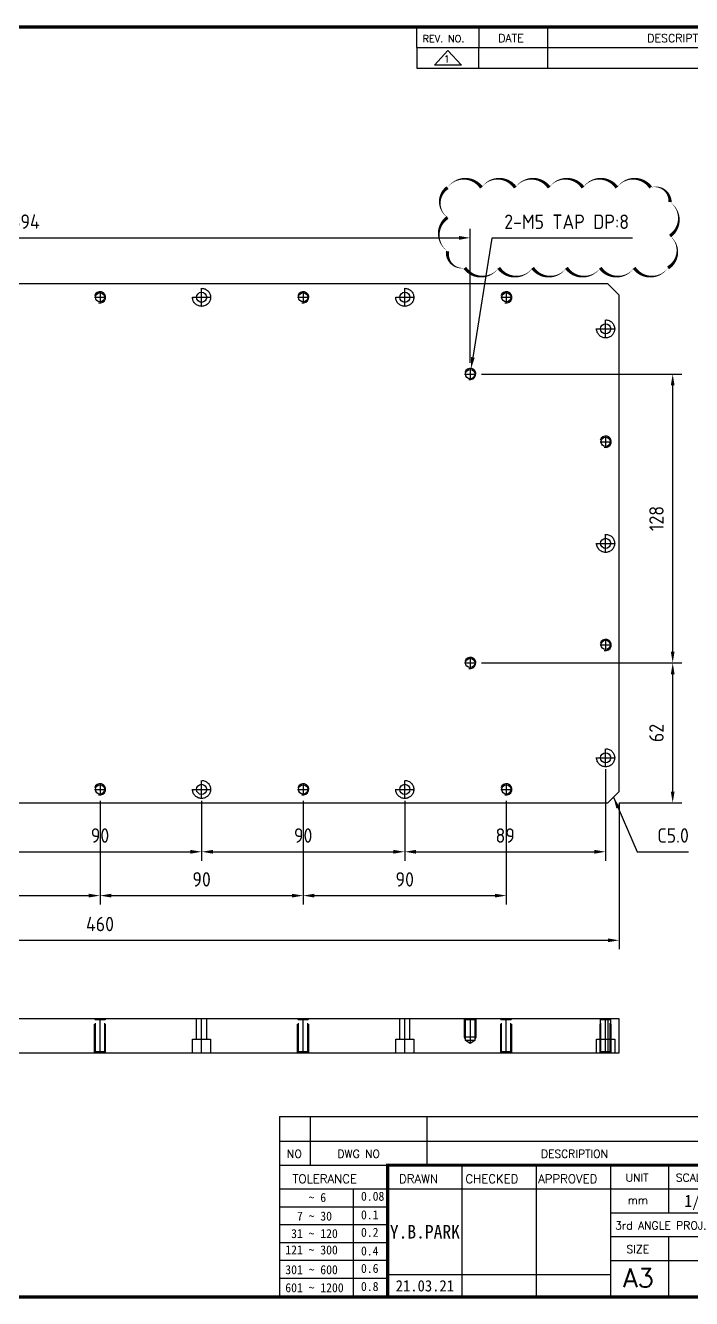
# Model space of a CAD drawing. Header units: millimetres. Extents: x -4251 to 2609, y -1673 to 4048.
# Drawn here: x -2180 to -1885, y -322 to 242 of the extents above; entities that cross this region are included whole.
import ezdxf
from ezdxf.enums import TextEntityAlignment as Align

# ---------------------------------------------------------------- set-up
doc = ezdxf.new("R2010")
doc.units = ezdxf.units.MM
doc.linetypes.add('CENTER', pattern=[50.8, 31.75, -6.35, 6.35, -6.35])
doc.linetypes.add('HIDDENX2', pattern=[19.05, 12.7, -6.35])
for name, color, linetype in [('CENTER', 1, 'CENTER'), ('FORMAT-1', 7, 'Continuous'), ('THIN', 3, 'Continuous')]:
    doc.layers.add(name, color=color, linetype=linetype)
doc.styles.add('HAN', font='')
doc.styles.add('RC', font='simplex.shx')
doc.styles.add('RT', font='simplex.shx', dxfattribs={"oblique": 15})
doc.styles.get("Standard").update_dxf_attribs({"font": 'ISOCP.SHX', "bigfont": 'WHGTXT.SHX'})
doc.styles.get('HAN').set_extended_font_data('GulimChe')
doc.dimstyles.new('PS-2', dxfattribs={"dimscale": 2, "dimtxt": 3.2, "dimasz": 2.5, "dimexe": 2, "dimexo": 2.5, "dimgap": 2, "dimtad": 1, "dimtoh": 1, "dimrnd": 0.05, "dimzin": 12, "dimdsep": 46, "dimtxsty": 'Standard', "dimcen": 0, "dimclrt": 2, "dimazin": 3, "dimtfac": 1, "dimtofl": 0, "dimtmove": 0, "dimatfit": 3, "dimfxl": 0, "dimtolj": 1, "dimtzin": 0, "dimarcsym": 0})

# ---------------------------------------------------------------- blocks, each defined once
blk = doc.blocks.new('re3')
at = {"color": 180}
for p, q in [((0, 0), (0, -4.55)), ((6.87, -0.64), (3.86, -3.91)), ((6.87, -0.64), (9.88, -3.91)), ((13.74, -4.55), (13.74, 0)), ((28.97, -4.55), (28.97, 0)), ((108.25, -4.55), (108.25, 0)), ((123.49, -4.55), (123.49, 0)), ((138.64, -4.55), (138.64, 0)), ((0, -4.55), (155.53, -4.55)), ((9.88, -3.91), (3.86, -3.91))]:
    blk.add_line(p, q, dxfattribs=at)
at = {"color": 2, "style": 'RC', "oblique": 15}
blk.add_attdef('REV.NO', text='', height=1.56, dxfattribs=at).set_placement((6.59, -2.56), align=Align.MIDDLE_CENTER)
blk.add_attdef('-1', text='', height=1.56, dxfattribs=at).set_placement((9.37, -1.66), align=Align.MIDDLE_LEFT)
at = {"color": 2, "style": 'HAN'}
for tag, p in [('REV.-DATE', (21.36, -2.28)), ('DRA.BY', (115.87, -2.28)), ('CH.BY', (131.07, -2.28)), ('APP.BY', (147.09, -2.28))]:
    blk.add_attdef(tag, text='', height=2.5, dxfattribs=at).set_placement(p, align=Align.MIDDLE_CENTER)
blk.add_attdef('DESCRIPTION-OF-REVISION', text='', height=2.5, dxfattribs=at).set_placement((31.61, -2.28), align=Align.MIDDLE_LEFT)
blk = doc.blocks.new('no3')
at = {"color": 180}
for p, q in [((0, 5.5), (0, 0)), ((0, 5.5), (186, 5.5)), ((6.79, 5.5), (6.79, 0)), ((32.74, 0.11), (32.74, 5.5)), ((98.4, 5.5), (98.4, 0)), ((127.61, 5.5), (127.61, 0)), ((134.43, 5.5), (134.43, 0)), ((155.98, 5.5), (155.98, 0))]:
    blk.add_line(p, q, dxfattribs=at)
at = {"color": 2, "style": 'RT', "oblique": 15}
blk.add_attdef('NO', text='', height=1.74, dxfattribs=at).set_placement((3.38, 2.51), align=Align.MIDDLE_CENTER)
at = {"color": 2, "style": 'HAN'}
for tag, p in [('PART-NO', (19.76, 2.75)), ('MATERIAL', (111.38, 2.75)), ("Q'TY", (131.02, 2.75)), ('COLOR/FINISH', (145.2, 2.75)), ('REMARK', (170.76, 2.75))]:
    blk.add_attdef(tag, text='', height=2.9, dxfattribs=at).set_placement(p, align=Align.MIDDLE_CENTER)
blk.add_attdef('DESCRIPTION', text='', height=2.9, dxfattribs=at).set_placement((34.51, 2.75), align=Align.MIDDLE_LEFT)
blk = doc.blocks.new('format-3')
at = {"color": 180}
for p, q in [((258.97, 281.75), (258.97, 286.3)), ((272.71, 281.75), (272.71, 286.3)), ((287.94, 281.75), (287.94, 286.3)), ((258.97, 281.75), (414.5, 281.75)), ((228.5, 39.49), (228.5, 5)), ((228.5, 39.49), (414.5, 39.49)), ((235.29, 39.49), (235.29, 34.21)), ((261.24, 34.21), (261.24, 39.49)), ((228.5, 34.21), (252.48, 34.21)), ((268.96, 5), (268.96, 34.21)), ((285.45, 5), (285.45, 34.21)), ((301.94, 5), (301.94, 34.21)), ((314.72, 34.21), (314.72, 23.65)), ((228.5, 28.93), (252.48, 28.93)), ((244.89, 5.23), (244.89, 28.93)), ((252.48, 28.93), (414.5, 28.93)), ((228.5, 24.98), (252.48, 24.98)), ((301.94, 23.65), (414.5, 23.65)), ((228.5, 21.03), (252.48, 21.03)), ((228.5, 17.08), (252.48, 17.08)), ((301.94, 18.37), (414.5, 18.37)), ((314.72, 18.37), (314.72, 5)), ((228.5, 13.13), (252.48, 13.13)), ((301.94, 13.09), (356.11, 13.09)), ((228.5, 9.18), (252.48, 9.18)), ((252.48, 9.95), (301.94, 9.95))]:
    blk.add_line(p, q, dxfattribs=at)
at = {"const_width": 0.7}
blk.add_lwpolyline([(252.48, 5), (252.48, 34.21), (414.5, 34.21)], dxfattribs=at)
at = {"layer": 'FORMAT-1', "const_width": 0.7}
blk.add_lwpolyline([(13, 5), (13, 286.3), (414.5, 286.3), (414.5, 5)], close=True, dxfattribs=at)
at = {"color": 2}
for s, height, style, p in [('REV. NO.', 1.56, 'RC', (260.23, 282.95)), ('DATE', 1.788, 'RC', (276.95, 282.94)), ('DESCRIPTION OF REVISION', 1.7875, 'RC', (309.98, 282.94)), ('NO', 1.742, 'RC', (230.16, 35.83)), ('DWG NO', 1.742, 'RC', (241.36, 35.83)), ('DESCRIPTION', 1.7424, 'RC', (286.43, 35.83)), (' TOLERANCE', 1.9, 'RC', (230.11, 30.22)), ('DRAWN', 1.9, 'RC', (255, 30.22)), ('CHECKED', 1.9, 'RC', (269.71, 30.22)), ('APPROVED', 1.9, 'RC', (285.8, 30.22)), ('UNIT', 1.742, 'RC', (305.19, 30.55)), ('SCALE', 1.742, 'RC', (316.32, 30.55)), ('0.08', 2, 'HAN', (246.57, 26.31)), ('    ~ 6', 2, 'HAN', (229.8, 26.03)), ('mm', 1.742, 'RC', (305.67, 25.56)), ('  7 ~ 30', 2, 'HAN', (229.8, 21.91)), ('0.1', 2, 'HAN', (246.57, 22.2)), (' 31 ~ 120', 2, 'HAN', (229.8, 18.04)), ('0.2', 2, 'HAN', (246.57, 18.32)), ('3rd ANGLE PROJ.', 1.7424, 'RC', (302.87, 19.97)), ('121 ~ 300', 2, 'HAN', (229.8, 14.42)), ('0.4', 2, 'HAN', (246.57, 14.2)), ('SIZE', 1.742, 'RC', (305.39, 14.71)), ('301 ~ 600', 2, 'HAN', (229.8, 10.04)), ('0.6', 2, 'HAN', (246.57, 10.32)), ('601 ~ 1200', 2, 'HAN', (229.8, 6.05)), ('0.8', 2, 'HAN', (246.57, 6.33))]:
    blk.add_text(s, height=height, dxfattribs=dict(at, style=style)).set_placement(p)
at = {"color": 2, "lineweight": 25, "style": 'RC'}
blk.add_text('A3', height=4.182, dxfattribs=at).set_placement((304.61, 7.14))
at = {"style": 'HAN'}
for tag, height, p in [('MODEL-NAME', 3, (386.1, 31.53)), ('SCALE', 2.7, (320.81, 26.29)), ('PART-NAME', 3, (386.1, 26.29)), ('DWG-NO', 3, (386.1, 21.01)), ('DRA-BY', 3, (260.72, 19.44)), ('CH-BY', 3, (277.21, 19.44)), ('APP-BY', 3, (293.7, 19.44)), ('DRA-DATE', 2.5, (260.72, 7.47)), ('CH-DATE', 2.5, (277.21, 7.47)), ('APP-DATE', 2.5, (293.7, 7.47)), ('관련업체', 3, (333.52, 9.26))]:
    blk.add_attdef(tag, text='', height=height, dxfattribs=at).set_placement(p, align=Align.MIDDLE_CENTER)
blk = doc.blocks.new('*D1210')
at = {"color": 0, "lineweight": -2}
for p, q in [((-2192.25, -101.4), (-2192.25, -128.04)), ((-2102.25, -101.4), (-2102.25, -128.04)), ((-2187.25, -124.04), (-2107.25, -124.04))]:
    blk.add_line(p, q, dxfattribs=at)
at = {"color": 0}
for points in [[(-2187.25, -123.21), (-2187.25, -124.87), (-2192.25, -124.04)], [(-2107.25, -123.21), (-2107.25, -124.87), (-2102.25, -124.04)]]:
    blk.add_solid(points, dxfattribs=at)
at = {"layer": 'DEFPOINTS', "color": 0}
for p in [(-2192.25, -96.4), (-2102.25, -96.4), (-2102.25, -124.04)]:
    blk.add_point(p, dxfattribs=at)
at = {"color": 2, "insert": (-2147.25, -116.84), "char_height": 6.4, "attachment_point": 5}
blk.add_mtext('\\A1;90', dxfattribs=at)
blk = doc.blocks.new('*D1211')
at = {"color": 0, "lineweight": -2}
for p, q in [((-2102.25, -101.4), (-2102.25, -128.04)), ((-2012.25, -101.4), (-2012.25, -128.04)), ((-2097.25, -124.04), (-2017.25, -124.04))]:
    blk.add_line(p, q, dxfattribs=at)
at = {"color": 0}
for points in [[(-2097.25, -123.21), (-2097.25, -124.87), (-2102.25, -124.04)], [(-2017.25, -123.21), (-2017.25, -124.87), (-2012.25, -124.04)]]:
    blk.add_solid(points, dxfattribs=at)
at = {"layer": 'DEFPOINTS', "color": 0}
for p in [(-2102.25, -96.4), (-2012.25, -96.4), (-2012.25, -124.04)]:
    blk.add_point(p, dxfattribs=at)
at = {"color": 2, "insert": (-2057.25, -116.84), "char_height": 6.4, "attachment_point": 5}
blk.add_mtext('\\A1;90', dxfattribs=at)
blk = doc.blocks.new('*D1212')
at = {"color": 0, "lineweight": -2}
for p, q in [((-1923.25, -87.4), (-1923.25, -128.04)), ((-2012.25, -101.4), (-2012.25, -128.04)), ((-2007.25, -124.04), (-1928.25, -124.04))]:
    blk.add_line(p, q, dxfattribs=at)
at = {"color": 0}
for points in [[(-2007.25, -123.21), (-2007.25, -124.87), (-2012.25, -124.04)], [(-1928.25, -123.21), (-1928.25, -124.87), (-1923.25, -124.04)]]:
    blk.add_solid(points, dxfattribs=at)
at = {"layer": 'DEFPOINTS', "color": 0}
for p in [(-1923.25, -82.4), (-2012.25, -96.4), (-1923.25, -124.04)]:
    blk.add_point(p, dxfattribs=at)
at = {"color": 2, "insert": (-1967.75, -116.84), "char_height": 6.4, "attachment_point": 5}
blk.add_mtext('\\A1;89', dxfattribs=at)
blk = doc.blocks.new('*D1215')
at = {"color": 0, "lineweight": -2}
for p, q in [((-2237.25, -101.4), (-2237.25, -147.47)), ((-2147.25, -101.4), (-2147.25, -147.47)), ((-2232.25, -143.47), (-2152.25, -143.47))]:
    blk.add_line(p, q, dxfattribs=at)
at = {"color": 0}
for points in [[(-2232.25, -142.64), (-2232.25, -144.3), (-2237.25, -143.47)], [(-2152.25, -142.64), (-2152.25, -144.3), (-2147.25, -143.47)]]:
    blk.add_solid(points, dxfattribs=at)
at = {"layer": 'DEFPOINTS', "color": 0}
for p in [(-2237.25, -96.4), (-2147.25, -96.4), (-2147.25, -143.47)]:
    blk.add_point(p, dxfattribs=at)
at = {"color": 2, "insert": (-2192.25, -136.27), "char_height": 6.4, "attachment_point": 5}
blk.add_mtext('\\A1;90', dxfattribs=at)
blk = doc.blocks.new('*D1216')
at = {"color": 0, "lineweight": -2}
for p, q in [((-2147.25, -101.4), (-2147.25, -147.47)), ((-2057.25, -101.4), (-2057.25, -147.47)), ((-2142.25, -143.47), (-2062.25, -143.47))]:
    blk.add_line(p, q, dxfattribs=at)
at = {"color": 0}
for points in [[(-2142.25, -142.64), (-2142.25, -144.3), (-2147.25, -143.47)], [(-2062.25, -142.64), (-2062.25, -144.3), (-2057.25, -143.47)]]:
    blk.add_solid(points, dxfattribs=at)
at = {"layer": 'DEFPOINTS', "color": 0}
for p in [(-2147.25, -96.4), (-2057.25, -96.4), (-2057.25, -143.47)]:
    blk.add_point(p, dxfattribs=at)
at = {"color": 2, "insert": (-2102.25, -136.27), "char_height": 6.4, "attachment_point": 5}
blk.add_mtext('\\A1;90', dxfattribs=at)
blk = doc.blocks.new('*D1217')
at = {"color": 0, "lineweight": -2}
for p, q in [((-2057.25, -101.4), (-2057.25, -147.47)), ((-1967.25, -101.4), (-1967.25, -147.47)), ((-2052.25, -143.47), (-1972.25, -143.47))]:
    blk.add_line(p, q, dxfattribs=at)
at = {"color": 0}
for points in [[(-2052.25, -142.64), (-2052.25, -144.3), (-2057.25, -143.47)], [(-1972.25, -142.64), (-1972.25, -144.3), (-1967.25, -143.47)]]:
    blk.add_solid(points, dxfattribs=at)
at = {"layer": 'DEFPOINTS', "color": 0}
for p in [(-2057.25, -96.4), (-1967.25, -96.4), (-1967.25, -143.47)]:
    blk.add_point(p, dxfattribs=at)
at = {"color": 2, "insert": (-2012.25, -136.27), "char_height": 6.4, "attachment_point": 5}
blk.add_mtext('\\A1;90', dxfattribs=at)
blk = doc.blocks.new('*D1218')
at = {"color": 0, "lineweight": -2}
for p, q in [((-2377.25, -102.4), (-2377.25, -167.26)), ((-1917.25, -102.4), (-1917.25, -167.26)), ((-2372.25, -163.26), (-1922.25, -163.26))]:
    blk.add_line(p, q, dxfattribs=at)
at = {"color": 0}
for points in [[(-2372.25, -162.43), (-2372.25, -164.1), (-2377.25, -163.26)], [(-1922.25, -162.43), (-1922.25, -164.1), (-1917.25, -163.26)]]:
    blk.add_solid(points, dxfattribs=at)
at = {"layer": 'DEFPOINTS', "color": 0}
for p in [(-2377.25, -97.4), (-1917.25, -97.4), (-1917.25, -163.26)]:
    blk.add_point(p, dxfattribs=at)
at = {"color": 2, "insert": (-2147.25, -156.06), "char_height": 6.4, "attachment_point": 5}
blk.add_mtext('\\A1;460', dxfattribs=at)
blk = doc.blocks.new('*D1229')
at = {"color": 0, "lineweight": -2}
for p, q in [((-2377.25, 127.6), (-2377.25, 151.93)), ((-2372.25, 147.93), (-1988.25, 147.93)), ((-1983.25, 92.6), (-1983.25, 151.93))]:
    blk.add_line(p, q, dxfattribs=at)
at = {"color": 0}
for points in [[(-2372.25, 148.76), (-2372.25, 147.09), (-2377.25, 147.93)], [(-1988.25, 148.76), (-1988.25, 147.09), (-1983.25, 147.93)]]:
    blk.add_solid(points, dxfattribs=at)
at = {"layer": 'DEFPOINTS', "color": 0}
for p in [(-1983.25, 147.93), (-2377.25, 122.6), (-1983.25, 87.6, 0)]:
    blk.add_point(p, dxfattribs=at)
at = {"color": 2, "insert": (-2180.25, 155.13), "char_height": 6.4, "attachment_point": 5}
blk.add_mtext('\\A1;394', dxfattribs=at)
blk = doc.blocks.new('*D1230')
at = {"color": 0, "lineweight": -2}
for p, q in [((-1978.25, -40.4), (-1889.54, -40.4)), ((-1893.54, -97.4), (-1893.54, -45.4)), ((-1917.25, -102.4), (-1889.54, -102.4))]:
    blk.add_line(p, q, dxfattribs=at)
at = {"color": 0}
for points in [[(-1894.37, -45.4), (-1892.71, -45.4), (-1893.54, -40.4)], [(-1894.37, -97.4), (-1892.71, -97.4), (-1893.54, -102.4)]]:
    blk.add_solid(points, dxfattribs=at)
at = {"layer": 'DEFPOINTS', "color": 0}
for p in [(-1983.25, -40.4, 0), (-1893.54, -40.4), (-1922.25, -102.4)]:
    blk.add_point(p, dxfattribs=at)
at = {"color": 2, "insert": (-1900.74, -71.4), "char_height": 6.4, "attachment_point": 5, "rotation": 90}
blk.add_mtext('\\A1;62', dxfattribs=at)
blk = doc.blocks.new('*D1231')
at = {"color": 0, "lineweight": -2}
for p, q in [((-1978.25, 87.6), (-1889.54, 87.6)), ((-1893.54, -35.4), (-1893.54, 82.6)), ((-1978.25, -40.4), (-1889.54, -40.4))]:
    blk.add_line(p, q, dxfattribs=at)
at = {"color": 0}
for points in [[(-1894.37, 82.6), (-1892.71, 82.6), (-1893.54, 87.6)], [(-1894.37, -35.4), (-1892.71, -35.4), (-1893.54, -40.4)]]:
    blk.add_solid(points, dxfattribs=at)
at = {"layer": 'DEFPOINTS', "color": 0}
for p in [(-1983.25, 87.6, 0), (-1893.54, 87.6), (-1983.25, -40.4, 0)]:
    blk.add_point(p, dxfattribs=at)
at = {"color": 2, "insert": (-1900.74, 23.6), "char_height": 6.4, "attachment_point": 5, "rotation": 90}
blk.add_mtext('\\A1;128', dxfattribs=at)
blk = doc.blocks.new('*D1235')
at = {"color": 0, "lineweight": -2}
for p, q in [((-1973.7, 147.82), (-1982.07, 95)), ((-1911.35, 147.82), (-1973.7, 147.82))]:
    blk.add_line(p, q, dxfattribs=at)
at = {"color": 0}
blk.add_solid([(-1982.89, 95.13), (-1981.25, 94.87), (-1982.85, 90.06)], dxfattribs=at)
at = {"layer": 'DEFPOINTS', "color": 0}
for p in [(-1983.64, 85.13, 0), (-1982.85, 90.06, 0)]:
    blk.add_point(p, dxfattribs=at)
at = {"color": 2, "insert": (-1940.52, 155.06), "char_height": 6.4, "attachment_point": 5}
blk.add_mtext('\\A1;2-M5 TAP DP:8', dxfattribs=at)

msp = doc.modelspace()

# ---------------------------------------------------------------- linework, layer by layer
at = {"color": 2, "linetype": 'HIDDENX2'}
for p, q in [((-2149.7456, -213.1148, 0), (-2149.7456, -198.1148, 0)), ((-2149.3126, -212.6818, 0), (-2149.3126, -198.5479, 0)), ((-2145.1786, -212.6818, 0), (-2145.1786, -198.5479, 0)), ((-2144.7456, -213.1148, 0), (-2144.7456, -198.1148, 0)), ((-2104.4956, -207.1148, 0), (-2104.4956, -198.1148, 0)), ((-2099.9956, -207.1148, 0), (-2099.9956, -198.1148, 0)), ((-2059.7456, -213.1148, 0), (-2059.7456, -198.1148, 0)), ((-2059.3126, -212.6818, 0), (-2059.3126, -198.5479, 0)), ((-2055.1786, -212.6818, 0), (-2055.1786, -198.5479, 0)), ((-2054.7456, -213.1148, 0), (-2054.7456, -198.1148, 0)), ((-2014.4956, -207.1148, 0), (-2014.4956, -198.1148, 0)), ((-2009.9956, -207.1148, 0), (-2009.9956, -198.1148, 0)), ((-1969.7456, -213.1148, 0), (-1969.7456, -198.1148, 0)), ((-1969.3126, -212.6818, 0), (-1969.3126, -198.5479, 0)), ((-1965.1786, -212.6818, 0), (-1965.1786, -198.5479, 0)), ((-1964.7456, -213.1148, 0), (-1964.7456, -198.1148, 0)), ((-1925.4956, -207.1148, 0), (-1925.4956, -198.1148, 0)), ((-1920.9956, -207.1148, 0), (-1920.9956, -198.1148, 0)), ((-1980.7456, -206.1148, 0), (-1985.7456, -206.1148, 0)), ((-1981.1786, -207.7148, 0), (-1985.3126, -207.7148, 0))]:
    msp.add_line(p, q, dxfattribs=at)
at = {"color": 250, "linetype": 'HIDDENX2'}
for p, q in [((-1925.7456, -213.1148, 0), (-1925.7456, -198.1148, 0)), ((-1925.3126, -212.6818, 0), (-1925.3126, -198.5479, 0)), ((-1921.1786, -212.6818, 0), (-1921.1786, -198.5479, 0)), ((-1920.7456, -213.1148, 0), (-1920.7456, -198.1148, 0))]:
    msp.add_line(p, q, dxfattribs=at)
at = {"color": 4}
msp.add_line((-1922.2456, -198.1148, 0), (-1922.2456, -213.1148, 0), dxfattribs=at)
at = {"color": 6, "elevation": 0}
msp.add_lwpolyline([(-1993.2718, 170.2173, 0, 1.5, -0.52056705), (-1978.2718, 170.2173, 0, 1.5, -0.52056705), (-1963.2718, 170.2173, 0, 1.5, -0.52056705), (-1948.2718, 170.2173, 0, 1.5, -0.52056705), (-1933.2718, 170.2173, 0, 1.5, -0.52056705), (-1918.2718, 170.2173, 0, 1.5, -0.52056705), (-1903.2718, 170.2173, 0, 1.5, -0.52056705), (-1894.7241, 163.765, 0, 1.5, -0.52056705), (-1894.7241, 148.765, 0, 1.5, -0.52056705), (-1895.6147, 134.6556, 0, 1.5, -0.52056705), (-1910.6147, 134.6556, 0, 1.5, -0.52056705), (-1925.6147, 134.6556, 0, 1.5, -0.52056705), (-1940.6147, 134.6556, 0, 1.5, -0.52056705), (-1955.6147, 134.6556, 0, 1.5, -0.52056705), (-1970.6147, 134.6556, 0, 1.5, -0.52056705), (-1985.6147, 134.6556, 0, 1.5, -0.52056705), (-1993.2718, 141.9985, 0, 1.5, -0.52056705), (-1993.2718, 156.9985, 0, 1.5, -0.52056705)], format="xyseb", close=True, dxfattribs=at)
at = {"color": 4, "elevation": 0}
for points in [[(-1922.2456, 127.5958), (-2372.2456, 127.5958), (-2377.2456, 122.5958), (-2377.2456, -97.4042), (-2372.2456, -102.4042), (-1922.2456, -102.4042), (-1917.2456, -97.4042), (-1917.2456, 122.5958)], [(-2377.2456, -213.1148), (-1917.2456, -213.1148), (-1917.2456, -198.1148), (-2377.2456, -198.1148)]]:
    msp.add_lwpolyline(points, close=True, dxfattribs=at)
at = {"color": 2, "linetype": 'HIDDENX2', "elevation": 0}
for points in [[(-2144.7456, -198.1148), (-2145.1786, -198.5479), (-2149.3126, -198.5479), (-2149.7456, -198.1148)], [(-2054.7456, -198.1148), (-2055.1786, -198.5479), (-2059.3126, -198.5479), (-2059.7456, -198.1148)], [(-1985.3126, -206.8648), (-1985.7456, -206.1148), (-1985.7456, -198.1148)], [(-1980.7456, -198.1148), (-1981.1786, -198.5479), (-1985.3126, -198.5479), (-1985.7456, -198.1148)], [(-1981.1786, -198.5479), (-1981.1786, -207.7148), (-1983.2456, -208.9082), (-1985.3126, -207.7148), (-1985.3126, -198.5479)], [(-1980.7456, -198.1148), (-1980.7456, -206.1148), (-1981.1786, -206.8648)], [(-1964.7456, -198.1148), (-1965.1786, -198.5479), (-1969.3126, -198.5479), (-1969.7456, -198.1148)], [(-2106.2456, -213.1148), (-2106.2456, -207.1148), (-2098.2456, -207.1148), (-2098.2456, -213.1148)], [(-2016.2456, -213.1148), (-2016.2456, -207.1148), (-2008.2456, -207.1148), (-2008.2456, -213.1148)], [(-1927.2456, -213.1148), (-1927.2456, -207.1148), (-1919.2456, -207.1148), (-1919.2456, -213.1148)], [(-2144.7456, -213.1148), (-2145.1786, -212.6818), (-2149.3126, -212.6818), (-2149.7456, -213.1148)], [(-2054.7456, -213.1148), (-2055.1786, -212.6818), (-2059.3126, -212.6818), (-2059.7456, -213.1148)], [(-1964.7456, -213.1148), (-1965.1786, -212.6818), (-1969.3126, -212.6818), (-1969.7456, -213.1148)]]:
    msp.add_lwpolyline(points, dxfattribs=at)
at = {"color": 250, "linetype": 'HIDDENX2', "elevation": 0}
for points in [[(-1920.7456, -198.1148), (-1921.1786, -198.5479), (-1925.3126, -198.5479), (-1925.7456, -198.1148)], [(-1920.7456, -213.1148), (-1921.1786, -212.6818), (-1925.3126, -212.6818), (-1925.7456, -213.1148)]]:
    msp.add_lwpolyline(points, dxfattribs=at)
at = {"color": 2, "linetype": 'HIDDENX2'}
for centre in [(-2102.2456, 121.5958, 0), (-2012.2456, 121.5958, 0), (-1923.2456, 107.5958, 0), (-1923.2456, 12.5958, 0), (-1923.2456, -82.4042, 0), (-2102.2456, -96.4042, 0), (-2012.2456, -96.4042, 0)]:
    msp.add_circle(centre, 4, dxfattribs=at)
for centre in [(-2147.2456, 121.5958, 0), (-2057.2456, 121.5958, 0), (-1967.2456, 121.5958, 0), (-1983.2456, 87.5958, 0), (-1923.2456, 57.5958, 0), (-1923.2456, -32.4042, 0), (-1983.2456, -40.4042, 0), (-2147.2456, -96.4042, 0), (-2057.2456, -96.4042, 0), (-1967.2456, -96.4042, 0)]:
    msp.add_circle(centre, 2.067)
at = {"color": 4}
for centre in [(-2102.2456, 121.5958, 0), (-2012.2456, 121.5958, 0), (-1923.2456, 107.5958, 0), (-1923.2456, 12.5958, 0), (-1923.2456, -82.4042, 0), (-2102.2456, -96.4042, 0), (-2012.2456, -96.4042, 0)]:
    msp.add_circle(centre, 2.25, dxfattribs=at)
at = {"layer": 'CENTER'}
for p, q in [((-2147.2456, 124.0958, 0), (-2147.2456, 119.0958, 0)), ((-2102.2456, 117.5958, 0), (-2102.2456, 125.5958, 0)), ((-2057.2456, 124.0958, 0), (-2057.2456, 119.0958, 0)), ((-2012.2456, 117.5958, 0), (-2012.2456, 125.5958, 0)), ((-1967.2456, 124.0958, 0), (-1967.2456, 119.0958, 0)), ((-2149.7456, 121.5958, 0), (-2144.7456, 121.5958, 0)), ((-2106.2456, 121.5958, 0), (-2098.2456, 121.5958, 0)), ((-2059.7456, 121.5958, 0), (-2054.7456, 121.5958, 0)), ((-2016.2456, 121.5958, 0), (-2008.2456, 121.5958, 0)), ((-1969.7456, 121.5958, 0), (-1964.7456, 121.5958, 0)), ((-1927.2456, 107.5958, 0), (-1919.2456, 107.5958, 0)), ((-1923.2456, 103.5958, 0), (-1923.2456, 111.5958, 0)), ((-1985.7456, 87.5958, 0), (-1980.7456, 87.5958, 0)), ((-1983.2456, 90.0958, 0), (-1983.2456, 85.0958, 0)), ((-1925.7456, 57.5958, 0), (-1920.7456, 57.5958, 0)), ((-1923.2456, 60.0958, 0), (-1923.2456, 55.0958, 0)), ((-1927.2456, 12.5958, 0), (-1919.2456, 12.5958, 0)), ((-1923.2456, 8.5958, 0), (-1923.2456, 16.5958, 0)), ((-1925.7456, -32.4042, 0), (-1920.7456, -32.4042, 0)), ((-1923.2456, -29.9042, 0), (-1923.2456, -34.9042, 0)), ((-1983.2456, -37.9042, 0), (-1983.2456, -42.9042, 0)), ((-1985.7456, -40.4042, 0), (-1980.7456, -40.4042, 0)), ((-1923.2456, -86.4042, 0), (-1923.2456, -78.4042, 0)), ((-1927.2456, -82.4042, 0), (-1919.2456, -82.4042, 0)), ((-2147.2456, -93.9042, 0), (-2147.2456, -98.9042, 0)), ((-2102.2456, -100.4042, 0), (-2102.2456, -92.4042, 0)), ((-2057.2456, -93.9042, 0), (-2057.2456, -98.9042, 0)), ((-2012.2456, -100.4042, 0), (-2012.2456, -92.4042, 0)), ((-1967.2456, -93.9042, 0), (-1967.2456, -98.9042, 0)), ((-2149.7456, -96.4042, 0), (-2144.7456, -96.4042, 0)), ((-2106.2456, -96.4042, 0), (-2098.2456, -96.4042, 0)), ((-2059.7456, -96.4042, 0), (-2054.7456, -96.4042, 0)), ((-2016.2456, -96.4042, 0), (-2008.2456, -96.4042, 0)), ((-1969.7456, -96.4042, 0), (-1964.7456, -96.4042, 0)), ((-2147.2456, -213.1148, 0), (-2147.2456, -198.1148, 0)), ((-2102.2456, -213.1148, 0), (-2102.2456, -198.1148, 0)), ((-2057.2456, -213.1148, 0), (-2057.2456, -198.1148, 0)), ((-2012.2456, -213.1148, 0), (-2012.2456, -198.1148, 0)), ((-1983.2456, -198.1148, 0), (-1983.2456, -208.9082, 0)), ((-1967.2456, -213.1148, 0), (-1967.2456, -198.1148, 0)), ((-1923.2456, -213.1148, 0), (-1923.2456, -198.1148, 0))]:
    msp.add_line(p, q, dxfattribs=at)
at = {"layer": 'THIN'}
for centre in [(-2147.2456, 121.5958, 0), (-2057.2456, 121.5958, 0), (-1967.2456, 121.5958, 0), (-1983.2456, 87.5958, 0), (-1923.2456, 57.5958, 0), (-1923.2456, -32.4042, 0), (-1983.2456, -40.4042, 0), (-2147.2456, -96.4042, 0), (-2057.2456, -96.4042, 0), (-1967.2456, -96.4042, 0)]:
    msp.add_arc(centre, 2.5, 255, 165, dxfattribs=at)

# ---------------------------------------------------------------- block references
ref = msp.add_blockref('format-3', (-2524.7664, -331.2667, 0), dxfattribs=dict(xscale=2, yscale=2, zscale=2))
ref.add_attrib('DRA-DATE', '21.03.21', dxfattribs={"height": 5, "style": 'HAN'}).set_placement((-2003.3263, -316.3167, 0), align=Align.MIDDLE_CENTER)
ref.add_attrib('DRA-BY', 'Y.B.PARK', dxfattribs={"height": 6, "style": 'HAN'}).set_placement((-2003.3263, -292.3825, 0), align=Align.MIDDLE_CENTER)
ref.add_attrib('SCALE', '1/2', dxfattribs={"height": 5.4, "style": 'HAN'}).set_placement((-1883.1502, -278.6782, 0), align=Align.MIDDLE_CENTER)
ref = msp.add_blockref('re3', (-2006.8348, 232.2333, 0), dxfattribs=dict(xscale=2, yscale=2, zscale=2))
ref.add_attrib('REV.NO', '1', dxfattribs={"color": 2, "height": 3.12, "style": 'RC'}).set_placement((-1993.658, 227.1187, 0), align=Align.MIDDLE_CENTER)
at = {"xscale": 2, "yscale": 2, "zscale": 2}
msp.add_blockref('no3', (-2067.7664, -252.2782, 0), dxfattribs=at)

# ---------------------------------------------------------------- texts
at = {"color": 2, "insert": (-1900.3279, -120.0145, 0), "char_height": 6.4, "attachment_point": 7}
msp.add_mtext('C5.0', dxfattribs=at)

# ---------------------------------------------------------------- dimensions: what is measured, and where the dimension line sits
dim = msp.add_diameter_dim_2p(p1=(-1983.637, 85.1266, 0), p2=(-1982.8542, 90.065, 0), text='2-M5 TAP DP:8', dimstyle='PS-2')
dim.commit()
dim.dimension.update_dxf_attribs({"geometry": '*D1235', "text_midpoint": (-1940.5244, 147.8168, 0), "dimtype": 163})
for base, p1, p2, picture, middle in [((-1983.2456, 147.9274, 0), (-2377.2456, 122.5958, 0), (-1983.2456, 87.5958, 0), '*D1229', (-2180.2456, 155.1274, 0)), ((-1917.2456, -163.2641, 0), (-2377.2456, -97.4042, 0), (-1917.2456, -97.4042, 0), '*D1218', (-2147.2456, -156.0641, 0))]:
    dim = msp.add_linear_dim(base=base, p1=p1, p2=p2, dimstyle='PS-2')
    dim.commit()
    dim.dimension.update_dxf_attribs({"geometry": picture, "text_midpoint": middle})
for base, p1, p2, picture, middle in [((-1893.5406, 87.5958, 0), (-1983.2456, -40.4042, 0), (-1983.2456, 87.5958, 0), '*D1231', (-1900.7413, 23.5958, 0)), ((-1893.5406, -40.4042, 0), (-1922.2456, -102.4042, 0), (-1983.2456, -40.4042, 0), '*D1230', (-1900.7413, -71.4042, 0))]:
    dim = msp.add_linear_dim(base=base, p1=p1, p2=p2, angle=90, dimstyle='PS-2')
    dim.commit()
    dim.dimension.update_dxf_attribs({"geometry": picture, "text_midpoint": middle})
for base, p1, p2, picture, middle in [((-1923.2456, -124.0393, 0), (-2012.2456, -96.4042, 0), (-1923.2456, -82.4042, 0), '*D1212', (-1967.7456, -116.8393, 0)), ((-2147.2456, -143.4705, 0), (-2237.2456, -96.4042, 0), (-2147.2456, -96.4042, 0), '*D1215', (-2192.2456, -136.2705, 0)), ((-2102.2456, -124.0393, 0), (-2192.2456, -96.4042, 0), (-2102.2456, -96.4042, 0), '*D1210', (-2147.2456, -116.8393, 0)), ((-2057.2456, -143.4705, 0), (-2147.2456, -96.4042, 0), (-2057.2456, -96.4042, 0), '*D1216', (-2102.2456, -136.2705, 0)), ((-2012.2456, -124.0393, 0), (-2102.2456, -96.4042, 0), (-2012.2456, -96.4042, 0), '*D1211', (-2057.2456, -116.8393, 0)), ((-1967.2456, -143.4705, 0), (-2057.2456, -96.4042, 0), (-1967.2456, -96.4042, 0), '*D1217', (-2012.2456, -136.2705, 0))]:
    dim = msp.add_linear_dim(base=base, p1=p1, p2=p2, dimstyle='PS-2', override={"dimtmove": 1})
    dim.commit()
    dim.dimension.update_dxf_attribs({"geometry": picture, "text_midpoint": middle})

# ---------------------------------------------------------------- leaders
at = {"annotation_type": 0, "has_hookline": 1, "hookline_direction": 0, "text_width": 13.7433}
msp.add_leader([(-1919.7456, -99.9042, 0), (-1909.3279, -124.0145, 0), (-1904.3279, -124.0145, 0)], dimstyle='PS-2', override={"dimgap": 2, "dimtad": 1}, dxfattribs=at)

doc.saveas('drawing.dxf')
